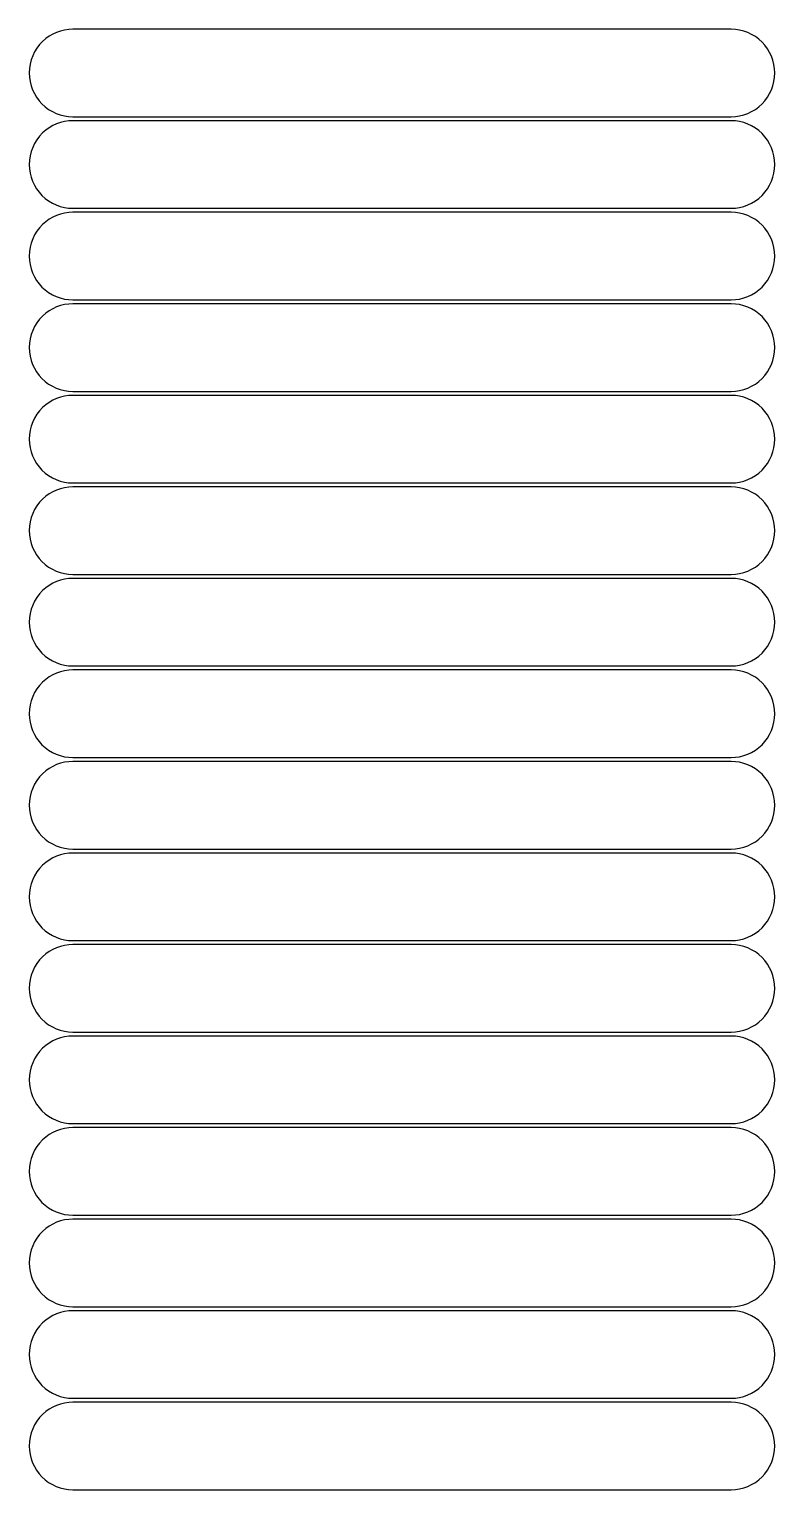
# Model space of a CAD drawing. Extents: x 0.2 to 49.2, y 0.5 to 96.4.
import ezdxf

# ---------------------------------------------------------------- set-up
doc = ezdxf.new("R2010")
doc.units = 0
doc.layers.add('XRT-50__49_0L_', color=18, linetype='CONTINUOUS')

msp = doc.modelspace()

# ---------------------------------------------------------------- linework, layer by layer
at = {"layer": 'XRT-50__49_0L_'}
for points in [[(1.134, 95.599, 0.204254), (0.25, 93.525, 0.414214), (3.125, 90.65), (46.375, 90.65, 0.414214), (49.25, 93.525, 0.414214), (46.375, 96.4), (3.125, 96.4, 0.193581)], [(1.134, 89.589, 0.204254), (0.25, 87.515, 0.414214), (3.125, 84.64), (46.375, 84.64, 0.414214), (49.25, 87.515, 0.414214), (46.375, 90.39), (3.125, 90.39, 0.193581)], [(1.134, 83.579, 0.204254), (0.25, 81.505, 0.414214), (3.125, 78.63), (46.375, 78.63, 0.414214), (49.25, 81.505, 0.414214), (46.375, 84.38), (3.125, 84.38, 0.193581)], [(1.134, 77.569, 0.204254), (0.25, 75.495, 0.414214), (3.125, 72.62), (46.375, 72.62, 0.414214), (49.25, 75.495, 0.414214), (46.375, 78.37), (3.125, 78.37, 0.193581)], [(1.134, 71.559, 0.204254), (0.25, 69.485, 0.414214), (3.125, 66.61), (46.375, 66.61, 0.414214), (49.25, 69.485, 0.414214), (46.375, 72.36), (3.125, 72.36, 0.193581)], [(1.134, 65.549, 0.204254), (0.25, 63.475, 0.414214), (3.125, 60.6), (46.375, 60.6, 0.414214), (49.25, 63.475, 0.414214), (46.375, 66.35), (3.125, 66.35, 0.193581)], [(1.134, 59.539, 0.204254), (0.25, 57.465, 0.414214), (3.125, 54.59), (46.375, 54.59, 0.414214), (49.25, 57.465, 0.414214), (46.375, 60.34), (3.125, 60.34, 0.193581)], [(1.134, 53.529, 0.204254), (0.25, 51.455, 0.414214), (3.125, 48.58), (46.375, 48.58, 0.414214), (49.25, 51.455, 0.414214), (46.375, 54.33), (3.125, 54.33, 0.193581)], [(1.134, 47.519, 0.204254), (0.25, 45.445, 0.414214), (3.125, 42.57), (46.375, 42.57, 0.414214), (49.25, 45.445, 0.414214), (46.375, 48.32), (3.125, 48.32, 0.193581)], [(1.134, 41.509, 0.204254), (0.25, 39.435, 0.414214), (3.125, 36.56), (46.375, 36.56, 0.414214), (49.25, 39.435, 0.414214), (46.375, 42.31), (3.125, 42.31, 0.193581)], [(1.134, 35.499, 0.204254), (0.25, 33.425, 0.414214), (3.125, 30.55), (46.375, 30.55, 0.414214), (49.25, 33.425, 0.414214), (46.375, 36.3), (3.125, 36.3, 0.193581)], [(1.134, 29.489, 0.204254), (0.25, 27.415, 0.414214), (3.125, 24.54), (46.375, 24.54, 0.414214), (49.25, 27.415, 0.414214), (46.375, 30.29), (3.125, 30.29, 0.193581)], [(1.134, 23.479, 0.204254), (0.25, 21.405, 0.414214), (3.125, 18.53), (46.375, 18.53, 0.414214), (49.25, 21.405, 0.414214), (46.375, 24.28), (3.125, 24.28, 0.193581)], [(1.134, 17.469, 0.204254), (0.25, 15.395, 0.414214), (3.125, 12.52), (46.375, 12.52, 0.414214), (49.25, 15.395, 0.414214), (46.375, 18.27), (3.125, 18.27, 0.193581)], [(1.134, 11.459, 0.204254), (0.25, 9.385, 0.414214), (3.125, 6.51), (46.375, 6.51, 0.414214), (49.25, 9.385, 0.414214), (46.375, 12.26), (3.125, 12.26, 0.193581)], [(1.134, 5.449, 0.204254), (0.25, 3.375, 0.414214), (3.125, 0.5), (46.375, 0.5, 0.414214), (49.25, 3.375, 0.414214), (46.375, 6.25), (3.125, 6.25, 0.193581)]]:
    msp.add_lwpolyline(points, format="xyb", close=True, dxfattribs=at)

doc.saveas('drawing.dxf')
